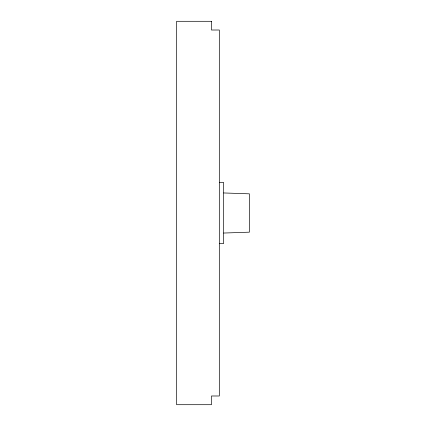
<?xml version="1.0" encoding="UTF-8"?>
<svg xmlns="http://www.w3.org/2000/svg" width="426" height="426" viewBox="0 0 426 426"><rect width="100%" height="100%" fill="white"/><g stroke="black" fill="none" stroke-linecap="round" stroke-linejoin="round"><path stroke-width="0.64" d="M223.677 233.043L249.38 232.17L249.38 193.83L223.677 192.957M219.315 182.504L223.677 182.504L223.677 243.496L219.315 243.496M211.477 21.3L176.62 21.3L176.62 404.7L211.477 404.7L211.477 395.988L219.315 395.988L219.315 30.012L211.477 30.012L211.477 21.3"/></g></svg>
